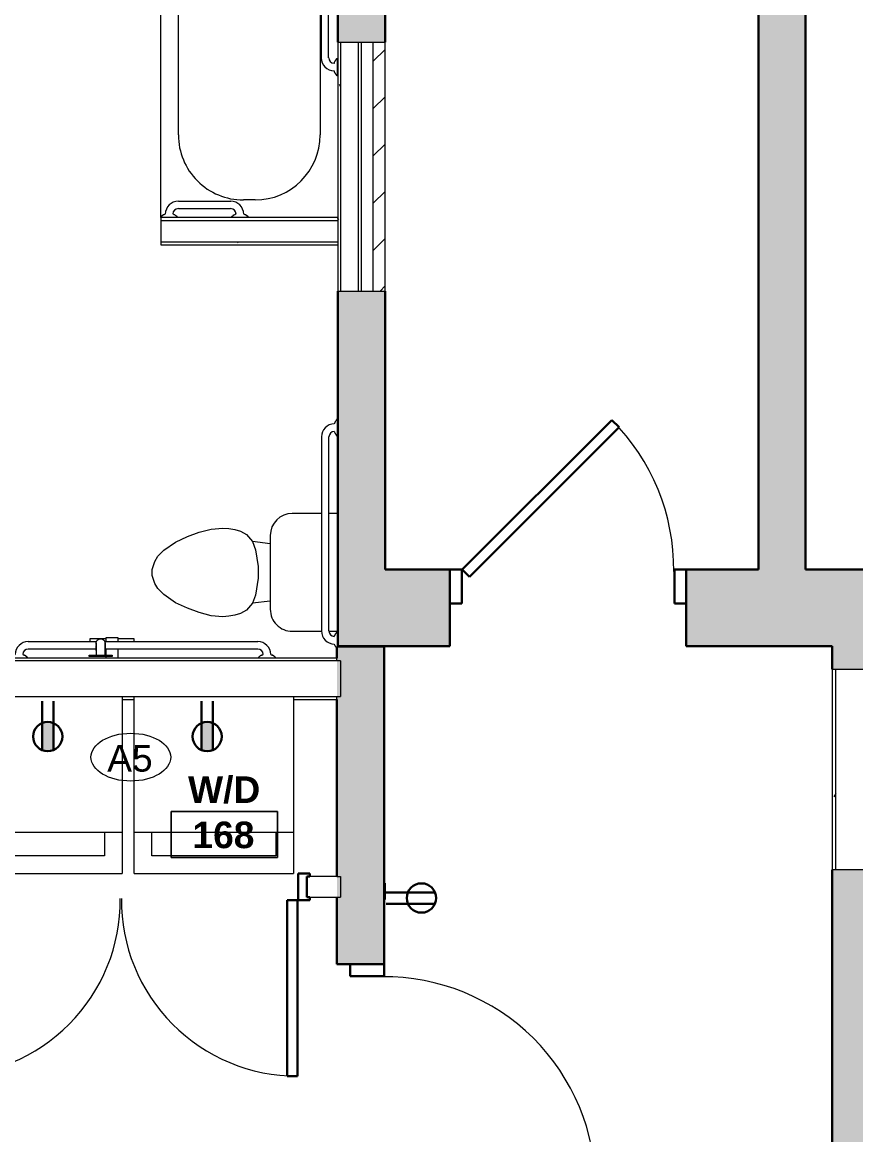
# Model space of a CAD drawing. Header units: inches. Extents: x -545 to 1062, y -2066 to -1239.
# Drawn here: x -247.8 to -106.7, y -1780.4 to -1592 of the extents above; entities that cross this region are included whole.
import ezdxf

# ---------------------------------------------------------------- set-up
doc = ezdxf.new("R2010")
doc.units = ezdxf.units.IN
doc.header["$MEASUREMENT"] = 0
for name, color, linetype, lineweight in [('A-ANNO-NOTE', 131, 'Continuous', 40), ('A-AREA-IDEN', 2, 'Continuous', 9), ('A-DOOR', 31, 'Continuous', 18), ('A-DOOR-FRAM', 31, 'Continuous', 30), ('A-WALL', 113, 'Continuous', 18), ('A-WALL-PATT', 111, 'Continuous', 18), ('E-ELEC-FIXT', 91, 'Continuous', 9), ('I-FURN', 30, 'Continuous', 9), ('I-WALL', 2, 'Continuous', 18), ('P-SANR-FIXT', 6, 'Continuous', 9), ('Q-SPCQ', 91, 'Continuous', 9), ('Q-SPCQ-IDEN', 132, 'Continuous', 9)]:
    doc.layers.add(name, color=color, linetype=linetype, lineweight=lineweight)
doc.styles.add('Arial', font='arial.ttf', dxfattribs={"height": 4.5})
doc.styles.add('Swis721 Lt BT_B_1', font='', dxfattribs={"height": 4.5})
doc.styles.get('Swis721 Lt BT_B_1').set_extended_font_data('Swis721 Lt BT', bold=True)
pattern_1 = [(0, (0, 0), (15.36, 3.84), [0.634, -10.886, 0.634, -10.886, -61.44]), (0, (0, 0), (15.36, 3.84), [-23.04, 0.634, -22.406, 0.634, -10.886, -26.88]), (0, (0, 0), (15.36, 3.84), [-57.6, 0.634, -7.046, 0.634, -18.566]), (120, (5.76, 1.92), (-11.0055376, 11.38215), [0.634, -10.886, 0.634, -10.886, -61.44]), (120, (5.76, 1.92), (-11.0055376, 11.38215), [-23.04, 0.634, -22.406, 0.634, -10.886, -26.88]), (120, (5.76, 1.92), (-11.0055376, 11.38215), [-57.6, 0.634, -7.046, 0.634, -18.566]), (240, (7.68, 9.6), (-4.3544624, -15.22215), [0.634, -10.886, 0.634, -10.886, -61.44]), (240, (7.68, 9.6), (-4.3544624, -15.22215), [-23.04, 0.634, -22.406, 0.634, -10.886, -26.88]), (240, (7.68, 9.6), (-4.3544624, -15.22215), [-57.6, 0.634, -7.046, 0.634, -18.566])]

# ---------------------------------------------------------------- blocks, each defined once
blk = doc.blocks.new('Single Flush - D1 3_ X 7_3_ - NOT FR-6102866-1ST FLOOR - POWER _ SIGNAL')
at = {"layer": 'A-DOOR', "color": 8, "lineweight": 30}
for p, q in [((-8.65, -30.59), (16.67, -5.26)), ((16.67, -5.26), (17.91, -6.5)), ((17.91, -6.5), (-7.42, -31.82)), ((-7.42, -31.82), (-8.65, -30.59))]:
    blk.add_line(p, q, dxfattribs=at)
at = {"layer": 'A-DOOR', "lineweight": 9}
blk.add_arc((17.91, -6.5), 35.81, 179.5, 225, dxfattribs=at)
at = {"layer": 'A-DOOR-FRAM', "color": 8}
for p, q in [((-20, -0.75), (-20, -6.5)), ((-20, -0.75), (-18, -0.75)), ((-18, -0.75), (-18, -6.5)), ((18, -0.75), (18, -6.5)), ((18, -0.75), (20, -0.75)), ((20, -0.75), (20, -6.5)), ((-20, -6.5), (-18, -6.5)), ((18, -6.5), (20, -6.5))]:
    blk.add_line(p, q, dxfattribs=at)
blk = doc.blocks.new('Toilet-Domestic-3D - Toilet-Domestic-3D-5683653-1ST FLOOR - POWER _ SIGNAL')
at = {"layer": 'P-SANR-FIXT'}
for p, q in [((-2.74, 11), (-1.87, 11.5)), ((-1.87, 11.5), (-0.5, 12)), ((-0.5, 12), (0.5, 12)), ((0.5, 12), (1.87, 11.5)), ((1.87, 11.5), (2.74, 11)), ((-5.13, 8), (-3.74, 10)), ((-3.74, 10), (-2.74, 11)), ((2.74, 11), (3.74, 10)), ((3.74, 10), (5.13, 8)), ((-6.06, 6), (-5.13, 8)), ((5.13, 8), (6.06, 6)), ((-6.79, 4), (-6.06, 6)), ((6.06, 6), (6.79, 4)), ((-7.33, 1.99), (-6.79, 4)), ((6.79, 4), (7.33, 1.99)), ((-7.5, 0), (-7.33, 1.99)), ((7.33, 1.99), (7.5, 0)), ((-7.41, -1), (-7.5, 0)), ((-7.24, -2), (-7.41, -1)), ((7.41, -1), (7.24, -2)), ((7.5, 0), (7.41, -1)), ((-6.97, -3), (-7.24, -2)), ((-6.4, -4), (-6.97, -3)), ((6.97, -3), (6.4, -4)), ((7.24, -2), (6.97, -3)), ((-5.21, -5), (-6.4, -4)), ((-3.84, -5.5), (-5.21, -5)), ((-4.86, -8.02), (-5.21, -5)), ((-1, -6), (-3.84, -5.5)), ((3.84, -5.5), (1, -6)), ((5.21, -5), (3.84, -5.5)), ((4.86, -8.02), (5.21, -5)), ((6.4, -4), (5.21, -5)), ((1, -6), (-1, -6)), ((6.25, -8.02), (-6.25, -8.02)), ((-9.98, -11.75), (-9.98, -16.7)), ((9.98, -16.69), (9.98, -11.75)), ((-9.98, -17.97), (-9.98, -19.48)), ((9.98, -19.48), (9.98, -17.96))]:
    blk.add_line(p, q, dxfattribs=at)
for centre, start, end in [((-6.25, -11.75), 90, 180), ((6.25, -11.75), 0, 90)]:
    blk.add_arc(centre, 3.73, start, end, dxfattribs=at)
blk = doc.blocks.new('PS - Power Device _Wall Base_ - Duplex-4862727-1ST FLOOR - POWER _ SIGNAL')
at = {"layer": 'E-ELEC-FIXT'}
for p, q in [((-102.49, -1821.34), (-102.68, -1821.34)), ((-102.49, -1821.34), (-102.49, -1824.09)), ((-102.68, -1824.09), (-102.49, -1824.09))]:
    blk.add_line(p, q, dxfattribs=at)
blk = doc.blocks.new('Single Flush - D1 3_ X 8_ - FR-6102084-1ST FLOOR - POWER _ SIGNAL')
at = {"layer": 'A-DOOR', "lineweight": 30}
for p, q in [((16.15625, 39.8125), (16.15625, 4)), ((17.90625, 39.8125), (16.15625, 39.8125)), ((17.90625, 4), (17.90625, 39.8125)), ((16.15625, 4), (17.90625, 4))]:
    blk.add_line(p, q, dxfattribs=at)
at = {"layer": 'A-DOOR', "lineweight": 9}
blk.add_arc((17.90625, 4), 35.8125, 90, 180.5, dxfattribs=at)
at = {"layer": 'A-DOOR-FRAM'}
for p, q in [((-20, -1.75), (-20, 4)), ((-20, 4), (-18, 4)), ((-18, -1.75), (-18, 4)), ((18.000004, -1.75), (18.000004, 4)), ((18.000004, 4), (20.000004, 4)), ((20.000004, -1.75), (20.000004, 4)), ((-20, -1.75), (-18, -1.75)), ((18.000004, -1.75), (20.000004, -1.75))]:
    blk.add_line(p, q, dxfattribs=at)
blk = doc.blocks.new('Tub-Rectangular-3D - Tub-Rectangular-3D-6036923-1ST FLOOR - POWER _ SIGNAL')
at = {"layer": 'P-SANR-FIXT'}
for p, q in [((-43.72, -9.38), (-43.72, -4)), ((-36.72, -7), (2.28, -7)), ((-43.72, -17.81), (-43.72, -10.66)), ((-40.72, -15.81), (-40.72, -11)), ((-40.72, -16.84), (-40.72, -16.16)), ((13.28, -18), (13.28, -20)), ((-43.72, -28.14), (-43.72, -20.18)), ((-40.72, -27), (-40.72, -21.12)), ((2.28, -31), (-36.72, -31)), ((-43.72, -33.34), (-43.72, -32.04)), ((16.28, -34), (-42.35, -34))]:
    blk.add_line(p, q, dxfattribs=at)
for centre, radius, start, end in [((-36.72, -11), 4, 90, 180), ((2.28, -18), 11, 360, 90), ((-35.77, -19), 0.875, 90, 270), ((-35.77, -19), 0.875, 270, 90), ((2.28, -20), 11, 270, 0), ((-36.72, -27), 4, 180, 270)]:
    blk.add_arc(centre, radius, start, end, dxfattribs=at)
blk = doc.blocks.new('P-Grab_Bar-42in - 42 INCH-3757786-1ST FLOOR - POWER _ SIGNAL')
at = {"layer": 'I-FURN'}
for p, q in [((-246.78, -1696.92), (-235.2, -1696.92)), ((-233.86, -1696.92), (-207.93, -1696.92)), ((-249.06, -1699.09), (-248.99, -1699.09)), ((-247.72, -1699.09), (-247.65, -1699.09)), ((-235.28, -1698.19), (-246.78, -1698.19)), ((-207.93, -1698.19), (-233.78, -1698.19)), ((-207.06, -1699.09), (-206.99, -1699.09)), ((-205.72, -1699.09), (-205.65, -1699.09)), ((-249.76, -1699.7), (-249.76, -1699.56)), ((-246.96, -1699.56), (-246.96, -1699.7)), ((-207.76, -1699.7), (-207.76, -1699.56)), ((-204.96, -1699.56), (-204.96, -1699.7))]:
    blk.add_line(p, q, dxfattribs=at)
for centre, radius, start, end in [((-246.78, -1699.13), 2.21, 90, 179.1445), ((-207.93, -1699.13), 2.21, 0.8636, 89.8856), ((-249.32, -1699.33), 0.0983, 82.1862, 147.824), ((-249.31, -1698.97), 0.259, 270.2678, 327.7398), ((-249.06, -1699.13), 0.0327, 86.7864, 147.7398), ((-246.78, -1699.13), 0.946, 90.5765, 177.6589), ((-247.65, -1699.13), 0.0327, 32.2602, 93.2136), ((-247.4, -1698.97), 0.259, 212.2602, 269.7322), ((-247.39, -1699.33), 0.0983, 32.176, 97.8138), ((-207.94, -1699.13), 0.946, 2.3393, 89.6607), ((-207.32, -1699.33), 0.0983, 82.1794, 147.8206), ((-207.31, -1698.97), 0.259, 270.2661, 327.7339), ((-207.06, -1699.13), 0.0327, 86.7675, 147.7339), ((-205.65, -1699.13), 0.0327, 32.2704, 93.2464), ((-205.4, -1698.97), 0.259, 212.2704, 269.7352), ((-205.39, -1699.33), 0.0983, 32.1818, 97.8257), ((-249.66, -1699.56), 0.0934, 88.0011, 180), ((-249.67, -1699.37), 0.0984, 272.9558, 347.0471), ((-249.48, -1699.44), 0.0975, 89.156, 150.8479), ((-249.5, -1699.25), 0.0998, 280.0133, 343.9943), ((-247.21, -1699.25), 0.0998, 196.0057, 259.9867), ((-247.23, -1699.44), 0.0975, 29.1521, 90.844), ((-247.05, -1699.37), 0.0984, 192.9529, 267.0442), ((-247.05, -1699.56), 0.0934, 0, 91.9989), ((-207.66, -1699.56), 0.0934, 88, 180), ((-207.67, -1699.37), 0.0984, 272.955, 347.045), ((-207.48, -1699.44), 0.0975, 89.1532, 150.8468), ((-207.5, -1699.25), 0.0998, 280.0117, 343.9883), ((-205.21, -1699.25), 0.0998, 196.0161, 259.9895), ((-205.23, -1699.44), 0.0975, 29.154, 90.8489), ((-205.05, -1699.37), 0.0984, 192.9565, 267.0456), ((-205.05, -1699.56), 0.0934, 0, 92.0008)]:
    blk.add_arc(centre, radius, start, end, dxfattribs=at)
blk = doc.blocks.new('P-Grab_Bar-36in - 36 INCH-3759717-1ST FLOOR - POWER _ SIGNAL')
at = {"layer": 'I-FURN'}
for p, q in [((-194.36, -1659.29), (-194.5, -1659.29)), ((-194.97, -1659.99), (-194.97, -1660.05)), ((-194.97, -1661.33), (-194.97, -1661.39)), ((-197.14, -1662.26), (-197.14, -1695.12)), ((-195.87, -1695.11), (-195.87, -1662.26)), ((-194.5, -1662.09), (-194.36, -1662.09)), ((-194.36, -1695.29), (-194.5, -1695.29)), ((-194.97, -1695.99), (-194.97, -1696.05)), ((-194.97, -1697.33), (-194.97, -1697.39)), ((-194.36, -1697.76), (-194.36, -1697.72))]:
    blk.add_line(p, q, dxfattribs=at)
for centre, radius, start, end in [((-194.73, -1659.73), 0.0983, 122.176, 187.8138), ((-194.81, -1659.55), 0.0998, 286.0057, 349.9867), ((-194.62, -1659.56), 0.0975, 119.1521, 180.844), ((-194.69, -1659.38), 0.0984, 282.9529, 357.0442), ((-194.5, -1659.38), 0.0934, 90, 181.9989), ((-194.93, -1662.26), 2.21, 90.8555, 180), ((-194.93, -1662.27), 0.946, 92.3411, 179.4235), ((-194.93, -1659.98), 0.0327, 122.2602, 183.2136), ((-194.93, -1661.4), 0.0327, 176.7864, 237.7398), ((-195.09, -1659.74), 0.259, 302.2602, 359.7322), ((-195.09, -1661.64), 0.259, 0.2678, 57.7398), ((-194.73, -1661.65), 0.0983, 172.1862, 237.824), ((-194.81, -1661.83), 0.0998, 10.0133, 73.9943), ((-194.62, -1661.82), 0.0975, 179.156, 240.8479), ((-194.69, -1662), 0.0984, 2.9558, 77.0471), ((-194.5, -1662), 0.0934, 178.0011, 270), ((-194.93, -1695.12), 2.21, 180.1144, 269.1364), ((-194.93, -1695.11), 0.946, 180.3393, 267.6607), ((-194.62, -1695.56), 0.0975, 119.1532, 180.8468), ((-194.69, -1695.38), 0.0984, 282.955, 357.045), ((-194.5, -1695.38), 0.0934, 90, 182), ((-194.93, -1695.98), 0.0327, 122.2661, 183.2325), ((-195.09, -1695.74), 0.259, 302.2661, 359.7339), ((-194.73, -1695.73), 0.0983, 122.1794, 187.8206), ((-194.81, -1695.55), 0.0998, 286.0117, 349.9883), ((-194.93, -1697.4), 0.0327, 176.7536, 237.7296), ((-195.09, -1697.64), 0.259, 0.2648, 57.7296), ((-194.73, -1697.65), 0.0983, 172.1743, 237.8182), ((-194.81, -1697.83), 0.0998, 10.0105, 73.9839), ((-194.62, -1697.82), 0.0975, 179.1511, 240.846), ((-194.69, -1698), 0.0984, 2.9544, 77.0435), ((-194.5, -1698), 0.0934, 177.9992, 243.7141)]:
    blk.add_arc(centre, radius, start, end, dxfattribs=at)
blk = doc.blocks.new('P-Grab_Bar_18in_Vertical - 18 INCH-V24-1ST FLOOR - POWER _ SIGNAL')
at = {"layer": 'Q-SPCQ'}
for p, q in [((-2, 0.25), (-2, 0)), ((-2, 0.25), (-2, 0)), ((-1.95, 0.25), (0, 0.25)), ((-1.95, 0.25), (-1.95, 0.25)), ((-0.75, 1), (-0.75, 0.25)), ((-0.75, 1), (-0.75, 0.25)), ((0, 0.25), (1.95, 0.25)), ((0.75, 0.25), (0.75, 1)), ((0.75, 0.25), (0.75, 1)), ((1.95, 0.25), (1.95, 0.25)), ((2, 0), (2, 0.25)), ((2, 0), (2, 0.25)), ((0, 0), (-1.95, 0)), ((-1.95, 0), (-1.95, 0)), ((1.95, 0), (0, 0)), ((1.95, 0), (1.95, 0))]:
    blk.add_line(p, q, dxfattribs=at)
at = {"layer": 'Q-SPCQ', "flags": 128}
for points in [[(-0.75, 2.25), (-0.75, 2.28), (-0.75, 2.31), (-0.74, 2.34), (-0.74, 2.37), (-0.74, 2.4), (-0.73, 2.43), (-0.72, 2.46), (-0.71, 2.49), (-0.7, 2.51), (-0.69, 2.54), (-0.68, 2.57), (-0.67, 2.6), (-0.65, 2.62), (-0.64, 2.65), (-0.62, 2.67), (-0.6, 2.7), (-0.58, 2.72), (-0.56, 2.74), (-0.54, 2.77), (-0.52, 2.79), (-0.5, 2.81), (-0.48, 2.83), (-0.45, 2.85), (-0.43, 2.86), (-0.41, 2.88), (-0.38, 2.9), (-0.35, 2.91), (-0.33, 2.93), (-0.3, 2.94), (-0.27, 2.95), (-0.24, 2.96), (-0.22, 2.97), (-0.19, 2.98), (-0.16, 2.98), (-0.13, 2.99), (-0.1, 2.99), (-0.07, 3), (-0.04, 3), (-0.01, 3)], [(-0.75, 2.25), (-0.75, 2.25), (-0.75, 2.25), (-0.75, 2.24), (-0.75, 2.23), (-0.75, 2.23), (-0.75, 2.21), (-0.75, 2.2), (-0.75, 2.19), (-0.75, 2.17), (-0.75, 2.15), (-0.75, 2.13), (-0.75, 2.11), (-0.75, 2.08), (-0.75, 2.06), (-0.75, 2.03), (-0.75, 2), (-0.75, 1.97), (-0.75, 1.94), (-0.75, 1.91), (-0.75, 1.87), (-0.75, 1.83), (-0.75, 1.8), (-0.75, 1.76), (-0.75, 1.72), (-0.75, 1.68), (-0.75, 1.63), (-0.75, 1.59), (-0.75, 1.54), (-0.75, 1.5), (-0.75, 1.45), (-0.75, 1.41), (-0.75, 1.36), (-0.75, 1.31), (-0.75, 1.26), (-0.75, 1.21), (-0.75, 1.16), (-0.75, 1.11), (-0.75, 1.06), (-0.75, 1.01), (-0.75, 1)], [(-0.75, 2.13), (-0.75, 2.15), (-0.75, 2.17), (-0.75, 2.18), (-0.75, 2.2), (-0.75, 2.21), (-0.75, 2.22), (-0.75, 2.23), (-0.75, 2.24), (-0.75, 2.24), (-0.75, 2.25), (-0.75, 2.25), (-0.75, 2.25)], [(-0.75, 2.05), (-0.75, 2.08), (-0.75, 2.1)], [(0, 3), (0.03, 3), (0.06, 3), (0.09, 2.99), (0.12, 2.99), (0.15, 2.99), (0.18, 2.98), (0.21, 2.97), (0.24, 2.96), (0.26, 2.95), (0.29, 2.94), (0.32, 2.93), (0.35, 2.92), (0.37, 2.9), (0.4, 2.89), (0.42, 2.87), (0.45, 2.85), (0.47, 2.83), (0.49, 2.81), (0.52, 2.79), (0.54, 2.77), (0.56, 2.75), (0.58, 2.73), (0.6, 2.7), (0.61, 2.68), (0.63, 2.66), (0.65, 2.63), (0.66, 2.6), (0.68, 2.58), (0.69, 2.55), (0.7, 2.52), (0.71, 2.49), (0.72, 2.47), (0.73, 2.44), (0.73, 2.41), (0.74, 2.38), (0.74, 2.35), (0.75, 2.32), (0.75, 2.29), (0.75, 2.26), (0.75, 2.25)], [(0.75, 1), (0.75, 1.05), (0.75, 1.1), (0.75, 1.15), (0.75, 1.2), (0.75, 1.25), (0.75, 1.3), (0.75, 1.35), (0.75, 1.39), (0.75, 1.44), (0.75, 1.49), (0.75, 1.53), (0.75, 1.58), (0.75, 1.62), (0.75, 1.66), (0.75, 1.71), (0.75, 1.75), (0.75, 1.79), (0.75, 1.82), (0.75, 1.86), (0.75, 1.9), (0.75, 1.93), (0.75, 1.96), (0.75, 1.99), (0.75, 2.02), (0.75, 2.05), (0.75, 2.08), (0.75, 2.1), (0.75, 2.13), (0.75, 2.15), (0.75, 2.17), (0.75, 2.18), (0.75, 2.2), (0.75, 2.21), (0.75, 2.22), (0.75, 2.23), (0.75, 2.24), (0.75, 2.24), (0.75, 2.25), (0.75, 2.25), (0.75, 2.25)], [(0.75, 2.25), (0.75, 2.25), (0.75, 2.25), (0.75, 2.24), (0.75, 2.23), (0.75, 2.23), (0.75, 2.21), (0.75, 2.2), (0.75, 2.19), (0.75, 2.17), (0.75, 2.15), (0.75, 2.13), (0.75, 2.11), (0.75, 2.08), (0.75, 2.06), (0.75, 2.03), (0.75, 2), (0.75, 1.97), (0.75, 1.94), (0.75, 1.91), (0.75, 1.87), (0.75, 1.83), (0.75, 1.8), (0.75, 1.76), (0.75, 1.72), (0.75, 1.68), (0.75, 1.63), (0.75, 1.59), (0.75, 1.54), (0.75, 1.5), (0.75, 1.45), (0.75, 1.41), (0.75, 1.36), (0.75, 1.31), (0.75, 1.26), (0.75, 1.21), (0.75, 1.16), (0.75, 1.11), (0.75, 1.06), (0.75, 1.01), (0.75, 1)], [(-0.75, 1), (-0.75, 1.05), (-0.75, 1.1), (-0.75, 1.15), (-0.75, 1.2), (-0.75, 1.25), (-0.75, 1.3), (-0.75, 1.35), (-0.75, 1.39), (-0.75, 1.44), (-0.75, 1.49), (-0.75, 1.53), (-0.75, 1.58), (-0.75, 1.62), (-0.75, 1.66), (-0.75, 1.71), (-0.75, 1.75), (-0.75, 1.79), (-0.75, 1.82), (-0.75, 1.86)]]:
    blk.add_lwpolyline(points, dxfattribs=at)
blk = doc.blocks.new('P-Toilet_Paper_Holder - 7 1_2_x3 1_2_x7 1_4_-2803415-1ST FLOOR - POWER _ SIGNAL')
at = {"layer": 'Q-SPCQ'}
for p, q in [((-236.36, -1696.45), (-236.36, -1696.92)), ((-233.61, -1696.45), (-236.36, -1696.45)), ((-233.61, -1696.92), (-233.61, -1696.2)), ((-233.61, -1696.2), (-231.61, -1696.2)), ((-231.61, -1696.2), (-231.61, -1696.92)), ((-228.86, -1696.45), (-231.61, -1696.45)), ((-228.86, -1696.92), (-228.86, -1696.45)), ((-233.61, -1699.2), (-233.61, -1698.19)), ((-231.61, -1698.19), (-231.61, -1699.7)), ((-233.61, -1699.7), (-233.61, -1699.45))]:
    blk.add_line(p, q, dxfattribs=at)
blk = doc.blocks.new('Double Flush - D2 5_ X 8_-6101976-1ST FLOOR - POWER _ SIGNAL')
at = {"layer": 'A-DOOR', "lineweight": 30}
for p, q in [((-29.90625, 32.0625), (-28.15625, 32.0625)), ((-29.90625, 2.25), (-29.90625, 32.0625)), ((-28.15625, 32.0625), (-28.15625, 2.25)), ((28.15625, 32.0625), (28.15625, 2.25)), ((29.90625, 32.0625), (28.15625, 32.0625)), ((29.90625, 2.25), (29.90625, 32.0625)), ((-28.15625, 2.25), (-29.90625, 2.25)), ((28.15625, 2.25), (29.90625, 2.25))]:
    blk.add_line(p, q, dxfattribs=at)
at = {"layer": 'A-DOOR', "lineweight": 9}
for centre, start, end in [((-29.90625, 2.25), 359.5, 90), ((29.90625, 2.25), 90, 180.5)]:
    blk.add_arc(centre, 29.8125, start, end, dxfattribs=at)
at = {"layer": 'A-DOOR-FRAM'}
for p, q in [((-32, 2.25), (-30, 2.25)), ((-32, 2.25), (-32, 1.75)), ((-30, -2.25), (-30, 2.25)), ((30.000004, -2.25), (30.000004, 2.25)), ((30.000004, 2.25), (32.000004, 2.25)), ((32.000004, 2.25), (32.000004, 1.75)), ((-32, 1.75), (-31.5, 1.75)), ((-31.5, -1.75), (-31.5, 1.75)), ((31.500004, 1.75), (32.000004, 1.75)), ((31.500004, -1.75), (31.500004, 1.75)), ((-32, -1.75), (-31.5, -1.75)), ((-32, -2.25), (-32, -1.75)), ((31.500004, -1.75), (32.000004, -1.75)), ((32.000004, -2.25), (32.000004, -1.75)), ((-32, -2.25), (-30, -2.25)), ((30.000004, -2.25), (32.000004, -2.25))]:
    blk.add_line(p, q, dxfattribs=at)
blk = doc.blocks.new('P-Grab_Bar-36in - 24 INCH-V27-1ST FLOOR - POWER _ SIGNAL')
at = {"layer": 'I-FURN'}
for p, q in [((-195.01, -1574.93), (-195.01, -1574.99)), ((-194.4, -1574.23), (-194.54, -1574.23)), ((-194.4, -1577.03), (-194.4, -1574.23)), ((-195.01, -1576.27), (-195.01, -1576.34)), ((-197.19, -1577.2), (-197.19, -1598.06)), ((-195.92, -1598.06), (-195.92, -1577.2)), ((-194.54, -1577.03), (-194.4, -1577.03)), ((-195.01, -1598.93), (-195.01, -1599)), ((-194.4, -1598.23), (-194.54, -1598.23)), ((-194.4, -1601.03), (-194.4, -1598.23)), ((-195.01, -1600.27), (-195.01, -1600.34)), ((-194.54, -1601.03), (-194.4, -1601.03))]:
    blk.add_line(p, q, dxfattribs=at)
for centre, radius, start, end in [((-194.98, -1574.93), 0.0327, 122.2602, 183.2136), ((-195.14, -1574.68), 0.259, 302.2602, 359.7322), ((-194.78, -1574.67), 0.0983, 122.176, 187.8138), ((-194.86, -1574.49), 0.0998, 286.0057, 349.9867), ((-194.66, -1574.5), 0.0975, 119.1521, 180.844), ((-194.73, -1574.32), 0.0984, 282.9529, 357.0442), ((-194.54, -1574.32), 0.0934, 90, 181.9989), ((-194.98, -1577.2), 2.21, 90.8555, 180), ((-194.97, -1577.21), 0.946, 92.3411, 179.4235), ((-194.98, -1576.34), 0.0327, 176.7864, 237.7398), ((-195.14, -1576.58), 0.259, 0.2678, 57.7398), ((-194.78, -1576.6), 0.0983, 172.1862, 237.824), ((-194.86, -1576.77), 0.0998, 10.0133, 73.9943), ((-194.66, -1576.76), 0.0975, 179.156, 240.8479), ((-194.73, -1576.94), 0.0984, 2.9558, 77.0471), ((-194.54, -1576.94), 0.0934, 178.0011, 270), ((-194.98, -1598.06), 2.21, 180.1144, 269.1364), ((-194.97, -1598.05), 0.946, 180.3393, 267.6607), ((-194.98, -1598.93), 0.0327, 122.2661, 183.2325), ((-195.14, -1598.68), 0.259, 302.2661, 359.7339), ((-194.78, -1598.67), 0.0983, 122.1794, 187.8206), ((-194.86, -1598.49), 0.0998, 286.0117, 349.9883), ((-194.66, -1598.5), 0.0975, 119.1532, 180.8468), ((-194.73, -1598.32), 0.0984, 282.955, 357.045), ((-194.54, -1598.32), 0.0934, 90, 182), ((-194.98, -1600.34), 0.0327, 176.7536, 237.7296), ((-195.14, -1600.58), 0.259, 0.2648, 57.7296), ((-194.78, -1600.6), 0.0983, 172.1743, 237.8182), ((-194.86, -1600.77), 0.0998, 10.0105, 73.9839), ((-194.66, -1600.76), 0.0975, 179.1511, 240.846), ((-194.73, -1600.94), 0.0984, 2.9544, 77.0435), ((-194.54, -1600.94), 0.0934, 177.9992, 270)]:
    blk.add_arc(centre, radius, start, end, dxfattribs=at)
blk = doc.blocks.new('P-Grab_Bar-36in - 12 INCH-6043049-1ST FLOOR - POWER _ SIGNAL')
at = {"layer": 'I-FURN'}
for p, q in [((-221.37, -1622.34), (-212.51, -1622.34)), ((-212.52, -1623.61), (-221.37, -1623.61)), ((-224.34, -1625.12), (-224.34, -1624.99)), ((-223.65, -1624.51), (-223.58, -1624.51)), ((-222.31, -1624.51), (-222.24, -1624.51)), ((-221.54, -1624.99), (-221.54, -1625.12)), ((-212.34, -1625.12), (-212.34, -1624.99)), ((-211.65, -1624.51), (-211.58, -1624.51)), ((-210.31, -1624.51), (-210.24, -1624.51)), ((-209.54, -1624.99), (-209.54, -1625.12))]:
    blk.add_line(p, q, dxfattribs=at)
for centre, radius, start, end in [((-221.37, -1624.55), 2.21, 90, 179.1445), ((-221.36, -1624.55), 0.946, 90.5765, 177.6589), ((-212.53, -1624.55), 0.946, 2.3393, 89.6607), ((-212.52, -1624.55), 2.21, 0.8636, 89.8856), ((-224.25, -1624.99), 0.0934, 88.0011, 180), ((-224.25, -1624.79), 0.0984, 272.9558, 347.0471), ((-224.07, -1624.86), 0.0975, 89.156, 150.8479), ((-224.09, -1624.67), 0.0998, 280.0133, 343.9943), ((-223.91, -1624.75), 0.0983, 82.1862, 147.824), ((-223.9, -1624.39), 0.259, 270.2678, 327.7398), ((-223.65, -1624.55), 0.0327, 86.7864, 147.7398), ((-222.24, -1624.55), 0.0327, 32.2602, 93.2136), ((-221.99, -1624.39), 0.259, 212.2602, 269.7322), ((-221.98, -1624.75), 0.0983, 32.176, 97.8138), ((-221.8, -1624.67), 0.0998, 196.0057, 259.9867), ((-221.82, -1624.86), 0.0975, 29.1521, 90.844), ((-221.64, -1624.79), 0.0984, 192.9529, 267.0442), ((-221.64, -1624.99), 0.0934, 0, 91.9989), ((-212.25, -1624.99), 0.0934, 88, 180), ((-212.25, -1624.79), 0.0984, 272.955, 347.045), ((-212.07, -1624.86), 0.0975, 89.1532, 150.8468), ((-212.09, -1624.67), 0.0998, 280.0117, 343.9883), ((-211.91, -1624.75), 0.0983, 82.1794, 147.8206), ((-211.9, -1624.39), 0.259, 270.2661, 327.7339), ((-211.65, -1624.55), 0.0327, 86.7675, 147.7339), ((-210.24, -1624.55), 0.0327, 32.2704, 93.2464), ((-209.99, -1624.39), 0.259, 212.2704, 269.7352), ((-209.98, -1624.75), 0.0983, 32.1818, 97.8257), ((-209.8, -1624.67), 0.0998, 196.0161, 259.9895), ((-209.82, -1624.86), 0.0975, 29.154, 90.8489), ((-209.64, -1624.79), 0.0984, 192.9565, 267.0456), ((-209.64, -1624.99), 0.0934, 0, 92.0008)]:
    blk.add_arc(centre, radius, start, end, dxfattribs=at)
blk = doc.blocks.new('Washer_-_Dryer_317 - 27_ x 30_-5805415-1ST FLOOR - POWER _ SIGNAL')
at = {"layer": 'Q-SPCQ'}
for p, q in [((-13.5, -8), (-13.5, 15)), ((-13.5, 15), (13.5, 15)), ((13.5, 15), (13.5, -8)), ((-13.5, -15), (-13.5, -8)), ((-13.5, -8), (13.5, -8)), ((-10.5, -12), (-10.5, -8)), ((10.5, -8), (10.5, -12)), ((13.5, -8), (13.5, -15)), ((10.5, -12), (-10.5, -12)), ((-13.5, -15), (13.5, -15))]:
    blk.add_line(p, q, dxfattribs=at)
blk = doc.blocks.new('Room Tag - Room Name and Number-3379422-1ST FLOOR - POWER _ SIGNAL')
at = {"layer": 'A-AREA-IDEN'}
for p, q in [((-0.1881, -0.1636), (-0.1881, -0.0018)), ((-0.1881, -0.0018), (0.1869, -0.0018)), ((0.1869, -0.0018), (-0.1881, -0.0018)), ((-0.1881, -0.0018), (-0.1881, -0.1636)), ((0.1869, -0.0018), (0.1869, -0.1636)), ((0.1869, -0.1636), (0.1869, -0.0018)), ((0.1869, -0.1636), (-0.1881, -0.1636)), ((-0.1881, -0.1636), (0.1869, -0.1636))]:
    blk.add_line(p, q, dxfattribs=at)
blk = doc.blocks.new('Appliance_Specialty Equipment Tag - Standard-3515593-1ST FLOOR - POWER _ SIGNAL')
at = {"layer": 'Q-SPCQ-IDEN'}
blk.add_ellipse((-0.0499, 0.0037), major_axis=(-0.1406, 0), ratio=0.600473, dxfattribs=at)

msp = doc.modelspace()

# ---------------------------------------------------------------- hatches: boundary and pattern name
at = {"layer": 'A-ANNO-NOTE', "lineweight": 9}
for points in [[(-244.44, -1715.26), (-243.27, -1710.55), (-243.35, -1710.54)], [(-244.44, -1715.26), (-243.35, -1710.54), (-243.42, -1710.54)], [(-244.44, -1715.26), (-243.42, -1710.54), (-243.49, -1710.54)], [(-244.44, -1715.26), (-243.56, -1710.54), (-243.63, -1710.54)], [(-244.44, -1715.26), (-243.63, -1710.54), (-243.7, -1710.55)], [(-244.44, -1715.26), (-243.49, -1710.54), (-243.56, -1710.54)], [(-244.44, -1715.26), (-243.21, -1710.55), (-243.27, -1710.55)], [(-244.44, -1715.26), (-243.14, -1710.56), (-243.21, -1710.55)], [(-244.44, -1715.26), (-243.77, -1710.55), (-243.84, -1710.56)], [(-244.44, -1715.26), (-243.7, -1710.55), (-243.77, -1710.55)], [(-244.44, -1715.26), (-243.07, -1710.57), (-243.14, -1710.56)], [(-244.44, -1715.26), (-243.84, -1710.56), (-243.91, -1710.57)], [(-244.44, -1715.26), (-243, -1710.58), (-243.07, -1710.57)], [(-244.44, -1715.26), (-243.91, -1710.57), (-243.97, -1710.58)], [(-217.44, -1715.26), (-216.27, -1710.55), (-216.35, -1710.54)], [(-217.44, -1715.26), (-216.35, -1710.54), (-216.42, -1710.54)], [(-217.44, -1715.26), (-216.42, -1710.54), (-216.49, -1710.54)], [(-217.44, -1715.26), (-216.56, -1710.54), (-216.63, -1710.54)], [(-217.44, -1715.26), (-216.63, -1710.54), (-216.7, -1710.55)], [(-217.44, -1715.26), (-216.49, -1710.54), (-216.56, -1710.54)], [(-217.44, -1715.26), (-216.21, -1710.55), (-216.27, -1710.55)], [(-217.44, -1715.26), (-216.14, -1710.56), (-216.21, -1710.55)], [(-217.44, -1715.26), (-216.77, -1710.55), (-216.84, -1710.56)], [(-217.44, -1715.26), (-216.7, -1710.55), (-216.77, -1710.55)], [(-217.44, -1715.26), (-216.07, -1710.57), (-216.14, -1710.56)], [(-217.44, -1715.26), (-216.84, -1710.56), (-216.91, -1710.57)], [(-217.44, -1715.26), (-216, -1710.58), (-216.07, -1710.57)], [(-217.44, -1715.26), (-216.91, -1710.57), (-216.97, -1710.58)], [(-244.44, -1715.26), (-242.93, -1710.6), (-243, -1710.58)], [(-244.44, -1715.26), (-243.97, -1710.58), (-244.04, -1710.6)], [(-244.44, -1715.26), (-242.86, -1710.62), (-242.93, -1710.6)], [(-244.44, -1715.26), (-244.04, -1710.6), (-244.11, -1710.62)], [(-244.44, -1715.26), (-242.79, -1710.64), (-242.86, -1710.62)], [(-244.44, -1715.26), (-244.11, -1710.62), (-244.18, -1710.64)], [(-244.44, -1715.26), (-242.73, -1710.66), (-242.79, -1710.64)], [(-244.44, -1715.26), (-244.18, -1710.64), (-244.25, -1710.66)], [(-244.44, -1715.26), (-242.66, -1710.68), (-242.73, -1710.66)], [(-244.44, -1715.26), (-244.25, -1710.66), (-244.31, -1710.68)], [(-244.44, -1715.26), (-242.59, -1710.7), (-242.66, -1710.68)], [(-244.44, -1715.26), (-244.31, -1710.68), (-244.38, -1710.7)], [(-244.44, -1715.26), (-242.53, -1710.73), (-242.59, -1710.7)], [(-244.44, -1715.26), (-244.38, -1710.7), (-244.44, -1710.73)], [(-242.53, -1715.27), (-242.53, -1710.73), (-244.44, -1715.26)], [(-217.44, -1715.26), (-215.93, -1710.6), (-216, -1710.58)], [(-217.44, -1715.26), (-216.97, -1710.58), (-217.04, -1710.6)], [(-217.44, -1715.26), (-215.86, -1710.62), (-215.93, -1710.6)], [(-217.44, -1715.26), (-217.04, -1710.6), (-217.11, -1710.62)], [(-217.44, -1715.26), (-215.79, -1710.64), (-215.86, -1710.62)], [(-217.44, -1715.26), (-217.11, -1710.62), (-217.18, -1710.64)], [(-217.44, -1715.26), (-215.73, -1710.66), (-215.79, -1710.64)], [(-217.44, -1715.26), (-217.18, -1710.64), (-217.25, -1710.66)], [(-217.44, -1715.26), (-215.66, -1710.68), (-215.73, -1710.66)], [(-217.44, -1715.26), (-217.25, -1710.66), (-217.31, -1710.68)], [(-217.44, -1715.26), (-215.59, -1710.7), (-215.66, -1710.68)], [(-217.44, -1715.26), (-217.31, -1710.68), (-217.38, -1710.7)], [(-217.44, -1715.26), (-215.53, -1710.73), (-215.59, -1710.7)], [(-217.44, -1715.26), (-217.38, -1710.7), (-217.44, -1710.73)], [(-215.53, -1715.27), (-215.53, -1710.73), (-217.44, -1715.26)], [(-244.38, -1715.29), (-242.53, -1715.27), (-244.44, -1715.26)], [(-242.66, -1715.33), (-242.53, -1715.27), (-244.38, -1715.29)], [(-243.56, -1715.48), (-244.38, -1715.29), (-243.98, -1715.43)], [(-243.56, -1715.48), (-242.66, -1715.33), (-244.38, -1715.29)], [(-243.56, -1715.48), (-243.27, -1715.47), (-242.66, -1715.33)], [(-243.27, -1715.47), (-242.86, -1715.4), (-242.66, -1715.33)], [(-243.27, -1715.47), (-243.13, -1715.46), (-242.86, -1715.4)], [(-217.38, -1715.29), (-215.53, -1715.27), (-217.44, -1715.26)], [(-215.66, -1715.33), (-215.53, -1715.27), (-217.38, -1715.29)], [(-216.56, -1715.48), (-217.38, -1715.29), (-216.98, -1715.43)], [(-216.56, -1715.48), (-215.66, -1715.33), (-217.38, -1715.29)], [(-216.56, -1715.48), (-216.27, -1715.47), (-215.66, -1715.33)], [(-216.27, -1715.47), (-215.86, -1715.4), (-215.66, -1715.33)], [(-216.27, -1715.47), (-216.13, -1715.46), (-215.86, -1715.4)]]:
    msp.add_hatch(color=256, dxfattribs=at).paths.add_polyline_path(points, flags=0)
at = {"layer": 'A-WALL-PATT', "lineweight": 9}
for points in [[(-115.16, -1684.72), (-115.16, -1553.22), (-123.16, -1553.22), (-123.16, -1684.72)], [(-194.53, -1751.57), (-186.53, -1751.57), (-186.53, -1697.76), (-194.53, -1697.76), (-194.53, -1736.8)]]:
    msp.add_hatch(color=7, dxfattribs=at).paths.add_polyline_path(points, flags=0)
h = msp.add_hatch(color=7, dxfattribs=at)
h.paths.add_polyline_path([(-188.63, -1697.72), (-186.36, -1697.72), (-186.36, -1637.56), (-194.36, -1637.56), (-194.36, -1697.72)], flags=0)
h.paths.add_polyline_path([(-190.36, -1595.42), (-186.36, -1595.42), (-186.36, -1560.25), (-194.36, -1560.25), (-194.36, -1595.42), (-190.86, -1595.42)], flags=0)
h = msp.add_hatch(dxfattribs=at)
h.set_pattern_fill('FP_1', color=256, style=0, pattern_type=2)
h.set_pattern_definition(pattern_1)
h.paths.add_polyline_path([(-193.86, -1637.56), (-193.86, -1595.42), (-194.36, -1595.42), (-194.36, -1637.56)], flags=0)
h = msp.add_hatch(dxfattribs=at)
h.set_pattern_fill('FP_2', color=256, style=0, pattern_type=2)
h.set_pattern_definition([(45, (0, 0), (-4.006467, 4.006467), [])])
h.paths.add_polyline_path([(-186.36, -1637.56), (-186.36, -1595.42), (-188.36, -1595.42), (-188.36, -1637.56)], flags=0)
h = msp.add_hatch(dxfattribs=at)
h.set_pattern_fill('FP_1', color=256, style=0, pattern_type=2)
h.set_pattern_definition(pattern_1)
h.paths.add_polyline_path([(-224.36, -1625.62), (-194.36, -1625.62), (-194.36, -1625.12), (-224.36, -1625.12)], flags=0)
h = msp.add_hatch(dxfattribs=at)
h.set_pattern_fill('FP_1', color=256, style=0, pattern_type=2)
h.set_pattern_definition(pattern_1)
h.paths.add_polyline_path([(-224.36, -1629.75), (-194.36, -1629.75), (-194.36, -1629.25), (-224.36, -1629.25)], flags=0)
h = msp.add_hatch(color=7, dxfattribs=at)
h.paths.add_polyline_path([(248.17, -1697.72), (248.17, -1684.72), (203.2, -1684.72), (203.2, -1697.72), (240.17, -1697.72)], flags=0)
h.paths.add_polyline_path([(101.2, -1697.72), (101.2, -1684.72), (51.74, -1684.72), (51.74, -1697.72), (88.69, -1697.72)], flags=0)
h.paths.add_polyline_path([(176.27, -1697.72), (179.2, -1697.72), (179.2, -1684.72), (125.2, -1684.72), (125.2, -1697.72), (161.67, -1697.72)], flags=0)
h.paths.add_polyline_path([(-21.9, -1697.72), (27.74, -1697.72), (27.74, -1684.72), (-21.9, -1684.72), (-21.9, -1696.07)], flags=0)
h.paths.add_polyline_path([(-45.9, -1697.72), (-45.9, -1684.72), (-135.38, -1684.72), (-135.38, -1697.72), (-71.86, -1697.72)], flags=0)
h.paths.add_polyline_path([(-175.38, -1697.72), (-175.38, -1684.72), (-186.36, -1684.72), (-186.36, -1697.72)], flags=0)
h = msp.add_hatch(color=7, dxfattribs=at)
h.paths.add_polyline_path([(-102.68, -1907.52), (-102.68, -1735.59), (-110.68, -1735.59), (-110.68, -1907.52)], flags=0)
h.paths.add_polyline_path([(-102.68, -1701.59), (-102.68, -1697.72), (-110.68, -1697.72), (-110.68, -1701.59), (-103.31, -1701.59)], flags=0)
h = msp.add_hatch(dxfattribs=at)
h.set_pattern_fill('FP_1', color=256, style=0, pattern_type=2)
h.set_pattern_definition(pattern_1)
h.paths.add_polyline_path([(-110.06, -1735.59), (-110.06, -1701.59), (-110.68, -1701.59), (-110.68, -1735.59)], flags=0)
h = msp.add_hatch(dxfattribs=at)
h.set_pattern_fill('FP_1', color=256, style=0, pattern_type=2)
h.set_pattern_definition(pattern_1)
h.paths.add_polyline_path([(-194.53, -1706.7), (-194.53, -1706.2), (-201.86, -1706.2), (-201.86, -1706.7)], flags=0)
h.paths.add_polyline_path([(-228.86, -1706.7), (-228.86, -1706.2), (-230.86, -1706.2), (-230.86, -1706.7)], flags=0)
h.paths.add_polyline_path([(-261.61, -1706.7), (-257.86, -1706.7), (-257.86, -1706.2), (-266.36, -1706.2), (-266.36, -1706.7)], flags=0)

# ---------------------------------------------------------------- linework, layer by layer
at = {"layer": 'A-ANNO-NOTE', "lineweight": 30}
for p, q in [((-244.44, -1707.03), (-244.44, -1715.29)), ((-242.53, -1707.03), (-242.53, -1715.29)), ((-242.53, -1707.03), (-242.53, -1715.29)), ((-217.44, -1707.03), (-217.44, -1715.29)), ((-215.53, -1707.03), (-215.53, -1715.29)), ((-215.53, -1707.03), (-215.53, -1715.29)), ((-186.2, -1739.38), (-177.94, -1739.38)), ((-186.2, -1739.38), (-177.94, -1739.38)), ((-186.2, -1741.3), (-177.94, -1741.3))]:
    msp.add_line(p, q, dxfattribs=at)
at = {"layer": 'A-ANNO-NOTE', "lineweight": 9}
for p, q in [((-244.44, -1710.73), (-244.44, -1715.26)), ((-242.53, -1715.27), (-242.53, -1710.73)), ((-217.44, -1710.73), (-217.44, -1715.26)), ((-215.53, -1715.27), (-215.53, -1710.73))]:
    msp.add_line(p, q, dxfattribs=at)
at = {"layer": 'A-ANNO-NOTE', "lineweight": 30}
for centre in [(-243.49, -1713.01), (-216.49, -1713.01), (-180.22, -1740.34)]:
    msp.add_circle(centre, 2.48, dxfattribs=at)
at = {"layer": 'A-ANNO-NOTE', "lineweight": 9}
for centre, radius, start, end in [((-243.49, -1713.01), 2.47, 67.2244, 112.7756), ((-216.49, -1713.01), 2.47, 67.2244, 112.7756), ((-243.48, -1713.23), 2.25, 244.5156, 294.9234), ((-216.48, -1713.23), 2.25, 244.5156, 294.9234)]:
    msp.add_arc(centre, radius, start, end, dxfattribs=at)
at = {"layer": 'A-WALL', "color": 8, "lineweight": 30}
for p, q in [((-186.36, -1595.42), (-186.36, -1552.25)), ((-123.16, -1553.22), (-123.16, -1684.72)), ((-115.16, -1684.72), (-115.16, -1553.22)), ((-194.36, -1560.25), (-194.36, -1595.42)), ((-194.36, -1637.56), (-194.36, -1697.72)), ((-186.36, -1684.72), (-186.36, -1637.56)), ((-175.38, -1684.72), (-186.36, -1684.72)), ((-175.38, -1697.72), (-175.38, -1684.72)), ((-123.16, -1684.72), (-135.38, -1684.72)), ((-135.38, -1684.72), (-135.38, -1697.72)), ((-45.9, -1684.72), (-115.16, -1684.72)), ((-194.36, -1697.72), (-175.38, -1697.72)), ((-135.38, -1697.72), (-110.68, -1697.72))]:
    msp.add_line(p, q, dxfattribs=at)
at = {"layer": 'A-WALL', "lineweight": 9}
for p, q in [((-194.36, -1595.42), (-186.36, -1595.42)), ((-194.36, -1637.56), (-186.36, -1637.56))]:
    msp.add_line(p, q, dxfattribs=at)
at = {"layer": 'A-WALL'}
for p, q in [((-194.36, -1595.42), (-194.36, -1637.56)), ((-193.86, -1637.56), (-193.86, -1595.42)), ((-190.86, -1637.56), (-190.86, -1595.42)), ((-190.36, -1637.56), (-190.36, -1595.42)), ((-188.36, -1637.56), (-188.36, -1595.42)), ((-186.36, -1637.56), (-186.36, -1595.42)), ((-224.36, -1625.62), (-194.36, -1625.62)), ((-224.36, -1629.25), (-194.36, -1629.25)), ((-193.91, -1700.2), (-266.86, -1700.2)), ((-110.06, -1735.59), (-110.06, -1701.59)), ((-230.86, -1706.2), (-228.86, -1706.2)), ((-201.86, -1706.2), (-193.91, -1706.2)), ((-194.53, -1736.7), (-193.91, -1736.7)), ((-194.53, -1740.2), (-193.91, -1740.2))]:
    msp.add_line(p, q, dxfattribs=at)
at = {"layer": 'I-WALL'}
for p, q in [((-194.36, -1625.12), (-224.36, -1625.12)), ((-224.36, -1625.12), (-224.36, -1629.75)), ((-224.36, -1629.75), (-194.36, -1629.75)), ((-194.53, -1699.7), (-266.36, -1699.7)), ((-194.53, -1700.2), (-194.53, -1699.7)), ((-110.68, -1701.59), (-110.68, -1735.59)), ((-230.86, -1706.7), (-228.86, -1706.7)), ((-201.86, -1706.7), (-194.53, -1706.7)), ((-194.53, -1706.7), (-194.53, -1706.2)), ((-194.53, -1736.7), (-199.61, -1736.7)), ((-199.61, -1736.7), (-199.61, -1740.2)), ((-199.61, -1740.2), (-194.53, -1740.2))]:
    msp.add_line(p, q, dxfattribs=at)
at = {"layer": 'I-WALL', "color": 8, "lineweight": 30}
for p, q in [((-186.53, -1697.76), (-194.53, -1697.76)), ((-194.53, -1697.76), (-194.53, -1699.7)), ((-186.53, -1751.57), (-186.53, -1697.76)), ((-110.68, -1697.72), (-110.68, -1701.59)), ((-194.53, -1706.7), (-194.53, -1736.7)), ((-110.68, -1735.59), (-110.68, -1907.52)), ((-194.53, -1740.2), (-194.53, -1751.57)), ((-194.53, -1751.57), (-186.53, -1751.57))]:
    msp.add_line(p, q, dxfattribs=at)
at = {"layer": 'I-WALL', "lineweight": 9}
for p, q in [((-193.91, -1700.2), (-193.91, -1706.2)), ((-110.68, -1701.59), (-102.68, -1701.59)), ((-193.91, -1736.7), (-193.91, -1740.2)), ((-102.68, -1735.59), (-110.68, -1735.59))]:
    msp.add_line(p, q, dxfattribs=at)

# ---------------------------------------------------------------- block references
at = {"layer": 'A-AREA-IDEN', "xscale": 47.99999999999997, "yscale": 47.99999999999997, "zscale": 47.99999999999997}
msp.add_blockref('Room Tag - Room Name and Number-3379422-1ST FLOOR - POWER _ SIGNAL', (-213.53, -1725.6), dxfattribs=at)
at = {"layer": 'A-DOOR'}
for name, p, rotation in [('Single Flush - D1 3_ X 7_3_ - NOT FR-6102866-1ST FLOOR - POWER _ SIGNAL', (-155.38, -1691.22), 180), ('Double Flush - D2 5_ X 8_-6101976-1ST FLOOR - POWER _ SIGNAL', (-231.11, -1738.45), 180), ('Single Flush - D1 3_ X 8_ - FR-6102084-1ST FLOOR - POWER _ SIGNAL', (-190.53, -1771.57), 269.9999999999999)]:
    msp.add_blockref(name, p, dxfattribs=dict(at, rotation=rotation))
at = {"layer": 'E-ELEC-FIXT'}
msp.add_blockref('PS - Power Device _Wall Base_ - Duplex-4862727-1ST FLOOR - POWER _ SIGNAL', (-83.85, 83.5), dxfattribs=at)
at = {"layer": 'P-SANR-FIXT'}
for name, p, rotation in [('Tub-Rectangular-3D - Tub-Rectangular-3D-6036923-1ST FLOOR - POWER _ SIGNAL', (-190.36, -1608.85), 269.9999999999999), ('Toilet-Domestic-3D - Toilet-Domestic-3D-5683653-1ST FLOOR - POWER _ SIGNAL', (-213.83, -1685.2), 90.0000000000001)]:
    msp.add_blockref(name, p, dxfattribs=dict(at, rotation=rotation))
at = {"layer": 'Q-SPCQ'}
for name, p in [('P-Grab_Bar-36in - 24 INCH-V27-1ST FLOOR - POWER _ SIGNAL', (0, 0)), ('P-Grab_Bar-36in - 12 INCH-6043049-1ST FLOOR - POWER _ SIGNAL', (0, 0)), ('P-Grab_Bar-36in - 36 INCH-3759717-1ST FLOOR - POWER _ SIGNAL', (0, 0)), ('P-Grab_Bar-42in - 42 INCH-3757786-1ST FLOOR - POWER _ SIGNAL', (0, 0)), ('P-Grab_Bar_18in_Vertical - 18 INCH-V24-1ST FLOOR - POWER _ SIGNAL', (-234.53, -1699.45)), ('P-Toilet_Paper_Holder - 7 1_2_x3 1_2_x7 1_4_-2803415-1ST FLOOR - POWER _ SIGNAL', (0, 0)), ('Washer_-_Dryer_317 - 27_ x 30_-5805415-1ST FLOOR - POWER _ SIGNAL', (-244.36, -1721.2)), ('Washer_-_Dryer_317 - 27_ x 30_-5805415-1ST FLOOR - POWER _ SIGNAL', (-215.36, -1721.2))]:
    msp.add_blockref(name, p, dxfattribs=at)
at = {"layer": 'Q-SPCQ-IDEN', "xscale": 47.99999999999997, "yscale": 47.99999999999997, "zscale": 47.99999999999997}
msp.add_blockref('Appliance_Specialty Equipment Tag - Standard-3515593-1ST FLOOR - POWER _ SIGNAL', (-227.02, -1716.67), dxfattribs=at)

# ---------------------------------------------------------------- texts
at = {"layer": 'A-AREA-IDEN', "char_height": 4.5, "attachment_point": 1, "style": 'Swis721 Lt BT_B_1'}
for s, insert, width in [('W/D', (-219.72, -1719.74), 14.847), ('168', (-218.98, -1727.4), 12.726)]:
    msp.add_mtext(s, dxfattribs=dict(at, insert=insert, width=width))
at = {"layer": 'Q-SPCQ-IDEN', "insert": (-233.41, -1714.44), "char_height": 4.5, "width": 9.393, "attachment_point": 1, "style": 'Arial'}
msp.add_mtext('A5', dxfattribs=at)

doc.saveas('drawing.dxf')
